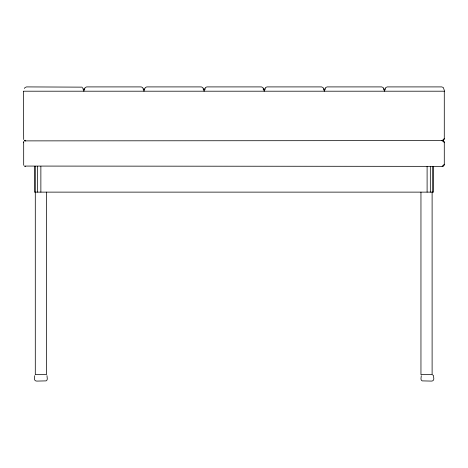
<?xml version="1.0" encoding="UTF-8"?>
<svg xmlns="http://www.w3.org/2000/svg" width="468" height="468" viewBox="0 0 468 468"><rect width="100%" height="100%" fill="white"/><g stroke="black" fill="none" stroke-linecap="round" stroke-linejoin="round"><path stroke-width="0.7" d="M23.4 142.781L23.687 141.664L23.687 165.286M25.547 140.587L24.476 140.301L25.547 140.301L25.547 140.88L24.476 140.88L442.137 140.587L443.997 139.517L444.284 138.44L444.284 91.201M25.547 166.356L24.476 166.07L442.137 166.356L443.997 165.286L444.284 164.209L444.284 142.734L443.997 141.664L442.137 140.587M34.755 375.658L34.427 378.945L34.755 380.086L35.638 380.882L36.802 381.092L46.104 380.882L46.981 380.086L47.309 378.945L46.981 375.658M421.282 375.658L420.954 378.945L421.282 380.086L422.159 380.882L431.461 381.092L432.631 380.882L433.508 380.086L433.836 378.945L433.508 375.658L432.631 374.862M24.441 88.499L24.98 87.551L26.512 86.908L82.029 87.142M442.898 140.301L443.453 139.517L443.997 139.517M442.898 166.07L443.453 165.286L443.997 165.286M443.132 140.301L444.284 138.44M443.132 166.07L444.284 164.209M83.286 89.055L84.749 89.055M143.214 89.055L144.676 89.055M203.147 89.055L205.341 89.055M263.075 89.055L265.268 89.055M323.739 89.055L325.201 89.055M383.666 89.055L385.129 89.055M23.716 91.201L444.6 91.201L443.336 87.551L441.804 86.908L387.27 86.908L385.737 87.551L384.474 91.201L383.21 87.551L381.677 86.908L327.144 86.908L325.611 87.551L324.347 91.201L323.084 87.551L321.551 86.908L267.017 86.908L265.485 87.551L264.221 91.201L262.957 87.551L261.425 86.908L206.891 86.908L205.358 87.551L204.095 91.201L202.831 87.551L201.298 86.908L146.765 86.908L145.232 87.551L143.968 91.201L142.705 87.551L141.172 86.908L86.638 86.908L85.106 87.551L83.842 91.201L82.579 87.551M443.208 140.301L442.137 140.301L442.137 140.88L443.208 140.88M443.132 140.88L443.997 141.664M444.284 142.734L443.857 141.664M443.208 166.07L442.137 166.356M23.687 139.517L23.4 91.201M433.543 166.356L433.543 192.126L34.427 192.126L34.427 166.356M432.684 166.356L432.684 192.126M432.11 192.126L432.11 374.652L420.954 374.652L420.954 192.126M430.326 166.356L430.326 192.126M427.103 166.356L427.103 192.126M46.449 192.126L46.449 374.652L35.293 374.652L35.293 166.356M40.868 166.356L40.868 192.126M37.651 166.356L37.651 192.126"/></g></svg>
